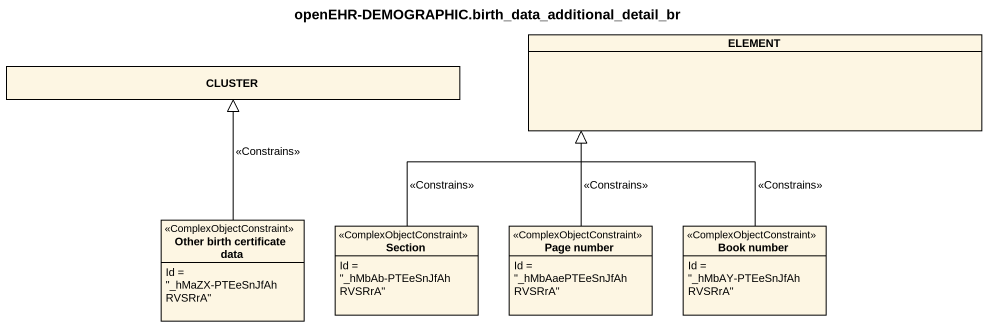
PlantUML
@startuml
title openEHR-DEMOGRAPHIC.birth_data_additional_detail_br
hide circle
hide empty members
class ELEMENT
class CLUSTER
class "Other birth certificate data" as Other_birth_certificate_data <<ComplexObjectConstraint>> {
  Id = "_hMaZX-PTEeSnJfAhRVSRrA"
}
class Section <<ComplexObjectConstraint>> {
  Id = "_hMbAb-PTEeSnJfAhRVSRrA"
}
class "Page number" as Page_number <<ComplexObjectConstraint>> {
  Id = "_hMbAaePTEeSnJfAhRVSRrA"
}
class "Book number" as Book_number <<ComplexObjectConstraint>> {
  Id = "_hMbAY-PTEeSnJfAhRVSRrA"
}
Other_birth_certificate_data -up-|> CLUSTER : <<Constrains>>
Section -right-|> ELEMENT : <<Constrains>>
Page_number -up-|> ELEMENT : <<Constrains>>
Book_number -up-|> ELEMENT : <<Constrains>>
@enduml
